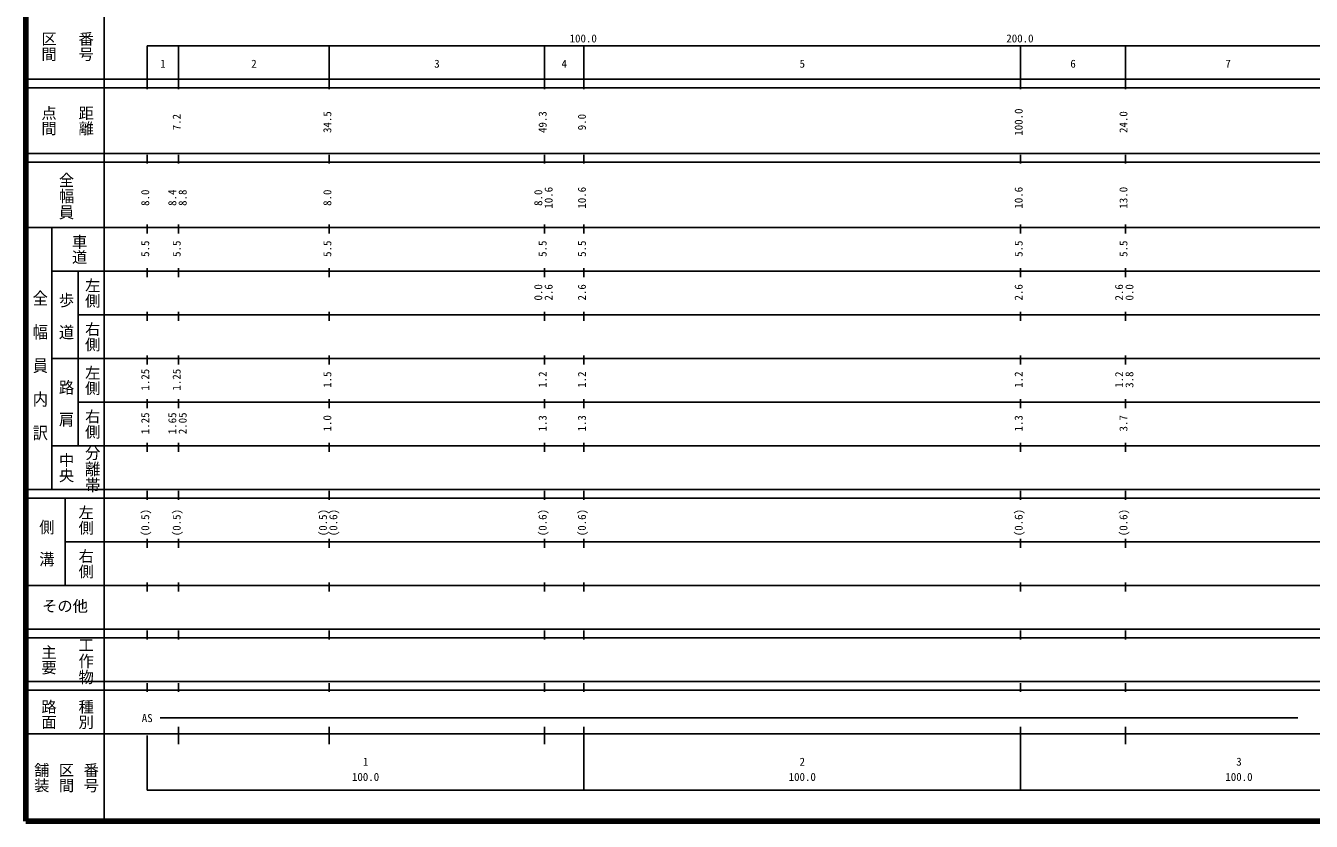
# Model space of a CAD drawing. Units: millimetres, scale not verified. Extents: x 40000 to 680000, y 20000 to 380000.
# Drawn here: x 40000 to 334376, y 20000 to 202242 of the extents above; entities that cross this region are included whole.
import ezdxf
from ezdxf.enums import TextEntityAlignment as Align

# ---------------------------------------------------------------- set-up
doc = ezdxf.new("R2010")
doc.units = ezdxf.units.MM
doc.header["$LTSCALE"] = 1000
doc.layers.add('M-TTL', color=2, linetype='Continuous', lineweight=140)
doc.layers.add('M-TTL-BAND', color=7, linetype='Continuous', lineweight=25)
doc.styles.add('@ＭＳ ゴシック', font='')
doc.styles.add('ＭＳ ゴシック', font='')
doc.styles.get('@ＭＳ ゴシック').set_extended_font_data('@MS Gothic')
doc.styles.get('ＭＳ ゴシック').set_extended_font_data('MS Gothic')

msp = doc.modelspace()

# ---------------------------------------------------------------- linework, layer by layer
at = {"layer": 'M-TTL'}
for p, q in [((40000, 380000), (40000, 20000)), ((40000, 20000), (680000, 20000))]:
    msp.add_line(p, q, dxfattribs=at)
at = {"layer": 'M-TTL-BAND'}
for p, q in [((58000, 370000), (58000, 20000)), ((67824, 197667), (578824, 197667)), ((67824, 197667), (67824, 187667)), ((75024, 187667), (75024, 197667)), ((109524, 187667), (109524, 197667)), ((158824, 187667), (158824, 197667)), ((167824, 187667), (167824, 197667)), ((267824, 187667), (267824, 197667)), ((291824, 187667), (291824, 197667)), ((40000, 190000), (579000, 190000)), ((40000, 188000), (579000, 188000)), ((40000, 173000), (579000, 173000)), ((40000, 171000), (579000, 171000)), ((67824, 170667), (67824, 172667)), ((75024, 170667), (75024, 172667)), ((109524, 170667), (109524, 172667)), ((158824, 170667), (158824, 172667)), ((167824, 170667), (167824, 172667)), ((267824, 170667), (267824, 172667)), ((291824, 170667), (291824, 172667)), ((67824, 154667), (67824, 156667)), ((75024, 154667), (75024, 156667)), ((109524, 154667), (109524, 156667)), ((158824, 154667), (158824, 156667)), ((167824, 154667), (167824, 156667)), ((267824, 154667), (267824, 156667)), ((291824, 154667), (291824, 156667)), ((40000, 156000), (579000, 156000)), ((46000, 96000), (46000, 156000)), ((46000, 146000), (579000, 146000)), ((52000, 146000), (52000, 106000)), ((67824, 144667), (67824, 146667)), ((75024, 144667), (75024, 146667)), ((109524, 144667), (109524, 146667)), ((158824, 144667), (158824, 146667)), ((167824, 144667), (167824, 146667)), ((267824, 144667), (267824, 146667)), ((291824, 144667), (291824, 146667)), ((52000, 136000), (579000, 136000)), ((67824, 134667), (67824, 136667)), ((75024, 134667), (75024, 136667)), ((109524, 134667), (109524, 136667)), ((158824, 134667), (158824, 136667)), ((167824, 134667), (167824, 136667)), ((267824, 134667), (267824, 136667)), ((291824, 134667), (291824, 136667)), ((67824, 124667), (67824, 126667)), ((75024, 124667), (75024, 126667)), ((109524, 124667), (109524, 126667)), ((158824, 124667), (158824, 126667)), ((167824, 124667), (167824, 126667)), ((267824, 124667), (267824, 126667)), ((291824, 124667), (291824, 126667)), ((46000, 126000), (579000, 126000)), ((52000, 116000), (579000, 116000)), ((67824, 114667), (67824, 116667)), ((75024, 114667), (75024, 116667)), ((109524, 114667), (109524, 116667)), ((158824, 114667), (158824, 116667)), ((167824, 114667), (167824, 116667)), ((267824, 114667), (267824, 116667)), ((291824, 114667), (291824, 116667)), ((46000, 106000), (579000, 106000)), ((67824, 104667), (67824, 106667)), ((75024, 104667), (75024, 106667)), ((109524, 104667), (109524, 106667)), ((158824, 104667), (158824, 106667)), ((167824, 104667), (167824, 106667)), ((267824, 104667), (267824, 106667)), ((291824, 104667), (291824, 106667)), ((40000, 96000), (579000, 96000)), ((67824, 93667), (67824, 95667)), ((75024, 93667), (75024, 95667)), ((109524, 93667), (109524, 95667)), ((158824, 93667), (158824, 95667)), ((167824, 93667), (167824, 95667)), ((267824, 93667), (267824, 95667)), ((291824, 93667), (291824, 95667)), ((40000, 94000), (579000, 94000)), ((49000, 94000), (49000, 74000)), ((49000, 84000), (579000, 84000)), ((67824, 82667), (67824, 84667)), ((75024, 82667), (75024, 84667)), ((109524, 82667), (109524, 84667)), ((158824, 82667), (158824, 84667)), ((167824, 82667), (167824, 84667)), ((267824, 82667), (267824, 84667)), ((291824, 82667), (291824, 84667)), ((40000, 74000), (579000, 74000)), ((67824, 72667), (67824, 74667)), ((75024, 72667), (75024, 74667)), ((109524, 72667), (109524, 74667)), ((158824, 72667), (158824, 74667)), ((167824, 72667), (167824, 74667)), ((267824, 72667), (267824, 74667)), ((291824, 72667), (291824, 74667)), ((40000, 64000), (579000, 64000)), ((40000, 62000), (579000, 62000)), ((67824, 61667), (67824, 63667)), ((75024, 61667), (75024, 63667)), ((109524, 61667), (109524, 63667)), ((158824, 61667), (158824, 63667)), ((167824, 61667), (167824, 63667)), ((267824, 61667), (267824, 63667)), ((291824, 61667), (291824, 63667)), ((40000, 52000), (579000, 52000)), ((67824, 49667), (67824, 51667)), ((75024, 49667), (75024, 51667)), ((109524, 49667), (109524, 51667)), ((158824, 49667), (158824, 51667)), ((167824, 49667), (167824, 51667)), ((267824, 49667), (267824, 51667)), ((291824, 49667), (291824, 51667)), ((40000, 50000), (579000, 50000)), ((70824, 43667), (331324, 43667)), ((75024, 37667), (75024, 41667)), ((109524, 37667), (109524, 41667)), ((158824, 37667), (158824, 41667)), ((167824, 27167), (167824, 41667)), ((267824, 27167), (267824, 41667)), ((291824, 37667), (291824, 41667)), ((40000, 40000), (579000, 40000)), ((67824, 39667), (67824, 27167)), ((67824, 27167), (578824, 27167))]:
    msp.add_line(p, q, dxfattribs=at)

# ---------------------------------------------------------------- texts
for s, height, rotation, style, p in [('区間', 2566, 270, '@ＭＳ ゴシック', (43250, 201000)), ('番号', 2566, 270, '@ＭＳ ゴシック', (51750, 201000)), ('点間', 2566, 270, '@ＭＳ ゴシック', (43250, 184000)), ('距離', 2566, 270, '@ＭＳ ゴシック', (51750, 184000)), ('100.0', 1833, 90, 'ＭＳ ゴシック', (268824, 177042)), ('24.0', 1833, 90, 'ＭＳ ゴシック', (292824, 177667)), ('7.2', 1833, 90, 'ＭＳ ゴシック', (76024, 178292)), ('34.5', 1833, 90, 'ＭＳ ゴシック', (110524, 177667)), ('49.3', 1833, 90, 'ＭＳ ゴシック', (159824, 177667)), ('9.0', 1833, 90, 'ＭＳ ゴシック', (168824, 178292)), ('10.6', 1833, 90, 'ＭＳ ゴシック', (161194, 160341)), ('10.6', 1833, 90, 'ＭＳ ゴシック', (168824, 160341)), ('10.6', 1833, 90, 'ＭＳ ゴシック', (268824, 160341)), ('13.0', 1833, 90, 'ＭＳ ゴシック', (292824, 160341)), ('8.0', 1833, 90, 'ＭＳ ゴシック', (68824, 160966)), ('8.4', 1833, 90, 'ＭＳ ゴシック', (75024, 160966)), ('8.8', 1833, 90, 'ＭＳ ゴシック', (77394, 160966)), ('8.0', 1833, 90, 'ＭＳ ゴシック', (110524, 160966)), ('8.0', 1833, 90, 'ＭＳ ゴシック', (158824, 160966)), ('車道', 2566, 270, '@ＭＳ ゴシック', (50250, 154500)), ('5.5', 1833, 90, 'ＭＳ ゴシック', (68824, 149292)), ('5.5', 1833, 90, 'ＭＳ ゴシック', (76024, 149292)), ('5.5', 1833, 90, 'ＭＳ ゴシック', (110524, 149292)), ('5.5', 1833, 90, 'ＭＳ ゴシック', (159824, 149292)), ('5.5', 1833, 90, 'ＭＳ ゴシック', (168824, 149292)), ('5.5', 1833, 90, 'ＭＳ ゴシック', (268824, 149292)), ('5.5', 1833, 90, 'ＭＳ ゴシック', (292824, 149292)), ('左側', 2566, 270, '@ＭＳ ゴシック', (53250, 144500)), ('0.0', 1833, 90, 'ＭＳ ゴシック', (158824, 139292)), ('2.6', 1833, 90, 'ＭＳ ゴシック', (161194, 139292)), ('2.6', 1833, 90, 'ＭＳ ゴシック', (168824, 139292)), ('2.6', 1833, 90, 'ＭＳ ゴシック', (268824, 139292)), ('2.6', 1833, 90, 'ＭＳ ゴシック', (291824, 139292)), ('0.0', 1833, 90, 'ＭＳ ゴシック', (294194, 139292)), ('右側', 2566, 270, '@ＭＳ ゴシック', (53250, 134500)), ('左側', 2566, 270, '@ＭＳ ゴシック', (53250, 124500)), ('1.25', 1833, 90, 'ＭＳ ゴシック', (68824, 118667)), ('1.25', 1833, 90, 'ＭＳ ゴシック', (76024, 118667)), ('1.5', 1833, 90, 'ＭＳ ゴシック', (110524, 119292)), ('1.2', 1833, 90, 'ＭＳ ゴシック', (159824, 119292)), ('1.2', 1833, 90, 'ＭＳ ゴシック', (168824, 119292)), ('1.2', 1833, 90, 'ＭＳ ゴシック', (268824, 119292)), ('1.2', 1833, 90, 'ＭＳ ゴシック', (291824, 119292)), ('3.8', 1833, 90, 'ＭＳ ゴシック', (294194, 119292)), ('右側', 2566, 270, '@ＭＳ ゴシック', (53250, 114500)), ('1.25', 1833, 90, 'ＭＳ ゴシック', (68824, 108667)), ('1.65', 1833, 90, 'ＭＳ ゴシック', (75024, 108667)), ('2.05', 1833, 90, 'ＭＳ ゴシック', (77394, 108667)), ('1.0', 1833, 90, 'ＭＳ ゴシック', (110524, 109292)), ('1.3', 1833, 90, 'ＭＳ ゴシック', (159824, 109292)), ('1.3', 1833, 90, 'ＭＳ ゴシック', (168824, 109292)), ('1.3', 1833, 90, 'ＭＳ ゴシック', (268824, 109292)), ('3.7', 1833, 90, 'ＭＳ ゴシック', (292824, 109292)), ('中央', 2566, 270, '@ＭＳ ゴシック', (47250, 104500)), ('左側', 2566, 270, '@ＭＳ ゴシック', (51750, 92500)), ('(0.5)', 1833, 90, 'ＭＳ ゴシック', (68824, 85306)), ('(0.5)', 1833, 90, 'ＭＳ ゴシック', (76024, 85306)), ('(0.5)', 1833, 90, 'ＭＳ ゴシック', (109524, 85306)), ('(0.6)', 1833, 90, 'ＭＳ ゴシック', (111894, 85306)), ('(0.6)', 1833, 90, 'ＭＳ ゴシック', (159824, 85306)), ('(0.6)', 1833, 90, 'ＭＳ ゴシック', (168824, 85306)), ('(0.6)', 1833, 90, 'ＭＳ ゴシック', (268824, 85306)), ('(0.6)', 1833, 90, 'ＭＳ ゴシック', (292824, 85306)), ('右側', 2566, 270, '@ＭＳ ゴシック', (51750, 82500)), ('主要', 2566, 270, '@ＭＳ ゴシック', (43250, 60500)), ('路面', 2566, 270, '@ＭＳ ゴシック', (43250, 48000)), ('種別', 2566, 270, '@ＭＳ ゴシック', (51750, 48000)), ('舗装', 2566, 270, '@ＭＳ ゴシック', (41583, 33500)), ('区間', 2566, 270, '@ＭＳ ゴシック', (47250, 33500)), ('番号', 2566, 270, '@ＭＳ ゴシック', (52917, 33500))]:
    msp.add_text(s, height=height, rotation=rotation, dxfattribs=dict(at, style=style)).set_placement(p, align=Align.BOTTOM_LEFT)
at = {"layer": 'M-TTL-BAND', "style": 'ＭＳ ゴシック'}
for s, height, p in [('100.0', 1833, (164543, 197861)), ('200.0', 1833, (264543, 197861)), ('1', 1833, (70799, 192072)), ('2', 1833, (91649, 192072)), ('3', 1833, (133549, 192072)), ('4', 1833, (162699, 192072)), ('5', 1833, (217199, 192072)), ('6', 1833, (279199, 192072)), ('7', 1833, (314699, 192072)), ('その他', 2566, (43750, 67250)), ('AS', 1833, (66574, 42167)), ('1', 1833, (117199, 32190)), ('2', 1833, (217199, 32190)), ('3', 1833, (317199, 32190)), ('100.0', 1833, (114699, 28700)), ('100.0', 1833, (214699, 28700)), ('100.0', 1833, (314699, 28700))]:
    msp.add_text(s, height=height, dxfattribs=at).set_placement(p, align=Align.BOTTOM_LEFT)
at = {"layer": 'M-TTL-BAND', "style": '@ＭＳ ゴシック'}
for s, width, p in [('全幅員', 1.05, (47250, 168750)), ('全\u3000幅\u3000員\u3000内\u3000訳', 1.1, (41250, 141750)), ('歩\u3000道', 1.05, (47250, 141250)), ('路\u3000肩', 1.05, (47250, 121250)), ('分離帯', 1.05, (53250, 106250)), ('側\u3000溝', 1.05, (42750, 89250)), ('工作物', 1.05, (51750, 62250))]:
    msp.add_text(s, height=2566, rotation=270, dxfattribs=dict(at, width=width)).set_placement(p, align=Align.BOTTOM_LEFT)

doc.saveas('drawing.dxf')
